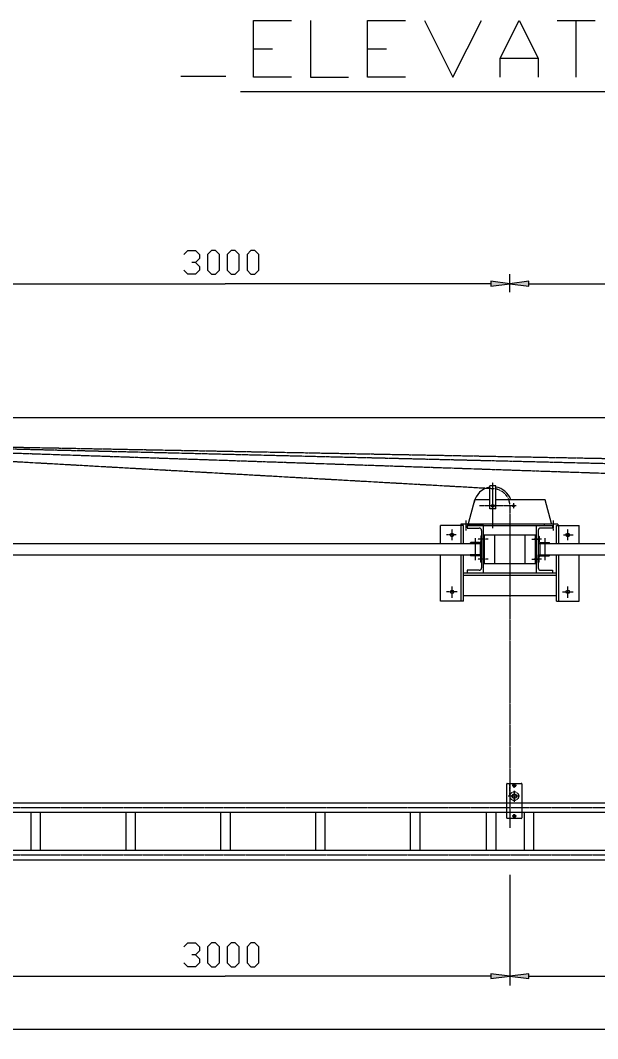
# Model space of a CAD drawing. Header units: millimetres. Extents: x 53635 to 142317, y 101101 to 147193.
# Drawn here: x 107233 to 110275, y 140386 to 145756 of the extents above; entities that cross this region are included whole.
import ezdxf

# ---------------------------------------------------------------- set-up
doc = ezdxf.new("R2010")
doc.units = ezdxf.units.MM
doc.header["$LTSCALE"] = 0.5
doc.header["$MEASUREMENT"] = 0
for name, pattern in [('AXES', [50.8, 31.75, -6.35, 6.35, -6.35]), ('AXES2', [28.575, 19.05, -3.175, 3.175, -3.175]), ('CACHE2', [0.1875, 0.125, -0.0625])]:
    doc.linetypes.add(name, pattern=pattern)
doc.layers.get('0').update_dxf_attribs({"lineweight": 0})
for name, color, linetype, lineweight in [('-AXE', 1, 'AXES2', 0), ('-beton', 6, 'Continuous', 0), ('-fort', 7, 'Continuous', 0), ('AXE', 1, 'AXES2', 0), ('AXES', 1, 'AXES', 0), ('Axes1', 1, 'AXES', 0), ('CACHE', 1, 'CACHE2', 0), ('COT', 3, 'Continuous', 0), ('Equipement', 7, 'Continuous', 0), ('FORT', 7, 'Continuous', 0)]:
    doc.layers.add(name, color=color, linetype=linetype, lineweight=lineweight)
doc.styles.add('_TCW_TXTSTY_1', font='TIMES.TTF')
doc.styles.get("Standard").update_dxf_attribs({"font": 'TXT.SHX'})
doc.dimstyles.get("Standard").update_dxf_attribs({"dimscale": 10, "dimtxt": 1.5, "dimasz": 2, "dimexe": 1, "dimexo": 1, "dimgap": 1, "dimtad": 1, "dimrnd": 0.5, "dimdsep": 46, "dimtxsty": '_TCW_TXTSTY_1', "dimcen": 0.09, "dimclrd": 3, "dimclre": 3, "dimclrt": 3, "dimadec": 0, "dimazin": 0, "dimtfac": 1, "dimtdec": 3, "dimtmove": 0, "dimatfit": 0, "dimfxl": 1, "dimfrac": 2, "dimtolj": 1, "dimtzin": 0, "dimarcsym": 0})

# ---------------------------------------------------------------- blocks, each defined once
blk = doc.blocks.new('*D31')
at = {"layer": 'COT', "linetype": 'Continuous'}
for points in [[(105813, 140436.3), (105913, 140423.3), (105913, 140449.3)], [(119813, 140436.3), (119713, 140449.3), (119713, 140423.3)]]:
    blk.add_hatch(color=3, dxfattribs=at).paths.add_polyline_path(points)
at = {"linetype": 'ByBlock'}
blk.add_lwpolyline([(112573.4, 140486.3), (112573.4, 140611.3), (112552.6, 140590.4)], dxfattribs=at)
at = {"linetype": 'ByBlock', "flags": 128}
for points in [[(112698.4, 140486.3), (112698.4, 140611.3), (112635.9, 140527.9), (112719.3, 140527.9)], [(112781.8, 140486.3), (112802.6, 140486.3), (112823.4, 140507.1), (112823.4, 140590.4), (112802.6, 140611.3), (112781.8, 140611.3), (112760.9, 140590.4), (112760.9, 140507.1), (112781.8, 140486.3)], [(112885.9, 140486.3), (112906.8, 140486.3), (112927.6, 140507.1), (112927.6, 140590.4), (112906.8, 140611.3), (112885.9, 140611.3), (112865.1, 140590.4), (112865.1, 140507.1), (112885.9, 140486.3)], [(112990.1, 140486.3), (113010.9, 140486.3), (113031.8, 140507.1), (113031.8, 140590.4), (113010.9, 140611.3), (112990.1, 140611.3), (112969.3, 140590.4), (112969.3, 140507.1), (112990.1, 140486.3)], [(112552.6, 140486.3), (112594.3, 140486.3)]]:
    blk.add_lwpolyline(points, dxfattribs=at)
at = {"layer": 'COT', "color": 3, "linetype": 'Continuous'}
for p, q in [((105813, 141279.8), (105813, 140386.3)), ((119813, 141279.8), (119813, 140386.3))]:
    blk.add_line(p, q, dxfattribs=at)
at = {"layer": 'COT', "color": 3, "linetype": 'Continuous', "flags": 128}
for points in [[(105813, 140436.3), (105913, 140423.3), (105913, 140449.3)], [(119813, 140436.3), (119713, 140449.3), (119713, 140423.3)]]:
    blk.add_lwpolyline(points, close=True, dxfattribs=at)
for points in [[(105913, 140436.3), (105913, 140436.3), (105913, 140436.3), (112813, 140436.3)], [(119713, 140436.3), (119713, 140436.3), (119713, 140436.3), (112813, 140436.3)]]:
    blk.add_lwpolyline(points, dxfattribs=at)
blk = doc.blocks.new('*D33')
at = {"layer": 'COT', "linetype": 'Continuous'}
for points in [[(106813, 140715.8), (106913, 140702.8), (106913, 140728.8)], [(109813, 140715.8), (109713, 140728.8), (109713, 140702.8)]]:
    blk.add_hatch(color=3, dxfattribs=at).paths.add_polyline_path(points)
at = {"linetype": 'ByBlock', "flags": 128}
for points in [[(108094.3, 140869.9), (108115.1, 140890.8), (108156.8, 140890.8), (108177.6, 140869.9), (108177.6, 140849.1), (108156.8, 140828.3), (108135.9, 140828.3)], [(108240.1, 140765.8), (108260.9, 140765.8), (108281.8, 140786.6), (108281.8, 140869.9), (108260.9, 140890.8), (108240.1, 140890.8), (108219.3, 140869.9), (108219.3, 140786.6), (108240.1, 140765.8)], [(108344.3, 140765.8), (108365.1, 140765.8), (108385.9, 140786.6), (108385.9, 140869.9), (108365.1, 140890.8), (108344.3, 140890.8), (108323.4, 140869.9), (108323.4, 140786.6), (108344.3, 140765.8)], [(108448.4, 140765.8), (108469.3, 140765.8), (108490.1, 140786.6), (108490.1, 140869.9), (108469.3, 140890.8), (108448.4, 140890.8), (108427.6, 140869.9), (108427.6, 140786.6), (108448.4, 140765.8)]]:
    blk.add_lwpolyline(points, dxfattribs=at)
at = {"linetype": 'ByBlock'}
blk.add_lwpolyline([(108156.8, 140828.3), (108177.6, 140807.4), (108177.6, 140786.6), (108156.8, 140765.8), (108115.1, 140765.8), (108094.3, 140786.6)], dxfattribs=at)
at = {"layer": 'COT', "color": 3, "linetype": 'Continuous'}
for p, q in [((109813, 141250.6), (109813, 140665.8)), ((106813, 141217.1), (106813, 140665.8))]:
    blk.add_line(p, q, dxfattribs=at)
at = {"layer": 'COT', "color": 3, "linetype": 'Continuous', "flags": 128}
for points in [[(106813, 140715.8), (106913, 140702.8), (106913, 140728.8)], [(109813, 140715.8), (109713, 140728.8), (109713, 140702.8)]]:
    blk.add_lwpolyline(points, close=True, dxfattribs=at)
for points in [[(106913, 140715.8), (106913, 140715.8), (106913, 140715.8), (108313, 140715.8)], [(109713, 140715.8), (109713, 140715.8), (109713, 140715.8), (108313, 140715.8)]]:
    blk.add_lwpolyline(points, dxfattribs=at)
blk = doc.blocks.new('*D34')
at = {"layer": 'COT', "linetype": 'Continuous'}
for points in [[(109813, 140715.8), (109913, 140702.8), (109913, 140728.8)], [(112813, 140715.8), (112713, 140728.8), (112713, 140702.8)]]:
    blk.add_hatch(color=3, dxfattribs=at).paths.add_polyline_path(points)
at = {"linetype": 'ByBlock', "flags": 128}
for points in [[(111094.3, 140869.9), (111115.1, 140890.8), (111156.8, 140890.8), (111177.6, 140869.9), (111177.6, 140849.1), (111156.8, 140828.3), (111135.9, 140828.3)], [(111240.1, 140765.8), (111260.9, 140765.8), (111281.8, 140786.6), (111281.8, 140869.9), (111260.9, 140890.8), (111240.1, 140890.8), (111219.3, 140869.9), (111219.3, 140786.6), (111240.1, 140765.8)], [(111344.3, 140765.8), (111365.1, 140765.8), (111385.9, 140786.6), (111385.9, 140869.9), (111365.1, 140890.8), (111344.3, 140890.8), (111323.4, 140869.9), (111323.4, 140786.6), (111344.3, 140765.8)], [(111448.4, 140765.8), (111469.3, 140765.8), (111490.1, 140786.6), (111490.1, 140869.9), (111469.3, 140890.8), (111448.4, 140890.8), (111427.6, 140869.9), (111427.6, 140786.6), (111448.4, 140765.8)]]:
    blk.add_lwpolyline(points, dxfattribs=at)
at = {"linetype": 'ByBlock'}
blk.add_lwpolyline([(111156.8, 140828.3), (111177.6, 140807.4), (111177.6, 140786.6), (111156.8, 140765.8), (111115.1, 140765.8), (111094.3, 140786.6)], dxfattribs=at)
at = {"layer": 'COT', "color": 3, "linetype": 'Continuous'}
for p, q in [((109813, 141200.6), (109813, 140665.8)), ((112813, 141208.6), (112813, 140665.8))]:
    blk.add_line(p, q, dxfattribs=at)
at = {"layer": 'COT', "color": 3, "linetype": 'Continuous', "flags": 128}
for points in [[(109813, 140715.8), (109913, 140702.8), (109913, 140728.8)], [(112813, 140715.8), (112713, 140728.8), (112713, 140702.8)]]:
    blk.add_lwpolyline(points, close=True, dxfattribs=at)
for points in [[(109913, 140715.8), (109913, 140715.8), (109913, 140715.8), (111313, 140715.8)], [(112713, 140715.8), (112713, 140715.8), (112713, 140715.8), (111313, 140715.8)]]:
    blk.add_lwpolyline(points, dxfattribs=at)
blk = doc.blocks.new('*D41')
at = {"layer": 'COT', "linetype": 'Continuous'}
for points in [[(109813, 144367.5), (109913, 144354.5), (109913, 144380.5)], [(112813, 144367.5), (112713, 144380.5), (112713, 144354.5)]]:
    blk.add_hatch(color=3, dxfattribs=at).paths.add_polyline_path(points)
at = {"linetype": 'ByBlock', "flags": 128}
for points in [[(111094.3, 144521.7), (111115.1, 144542.5), (111156.8, 144542.5), (111177.6, 144521.7), (111177.6, 144500.9), (111156.8, 144480), (111135.9, 144480)], [(111240.1, 144417.5), (111260.9, 144417.5), (111281.8, 144438.4), (111281.8, 144521.7), (111260.9, 144542.5), (111240.1, 144542.5), (111219.3, 144521.7), (111219.3, 144438.4), (111240.1, 144417.5)], [(111344.3, 144417.5), (111365.1, 144417.5), (111385.9, 144438.4), (111385.9, 144521.7), (111365.1, 144542.5), (111344.3, 144542.5), (111323.4, 144521.7), (111323.4, 144438.4), (111344.3, 144417.5)], [(111448.4, 144417.5), (111469.3, 144417.5), (111490.1, 144438.4), (111490.1, 144521.7), (111469.3, 144542.5), (111448.4, 144542.5), (111427.6, 144521.7), (111427.6, 144438.4), (111448.4, 144417.5)]]:
    blk.add_lwpolyline(points, dxfattribs=at)
at = {"linetype": 'ByBlock'}
blk.add_lwpolyline([(111156.8, 144480), (111177.6, 144459.2), (111177.6, 144438.4), (111156.8, 144417.5), (111115.1, 144417.5), (111094.3, 144438.4)], dxfattribs=at)
at = {"layer": 'COT', "color": 3, "linetype": 'Continuous'}
for p, q in [((109813, 144322.2), (109813, 144417.5)), ((112813, 144180.1), (112813, 144417.5))]:
    blk.add_line(p, q, dxfattribs=at)
at = {"layer": 'COT', "color": 3, "linetype": 'Continuous', "flags": 128}
for points in [[(109813, 144367.5), (109913, 144354.5), (109913, 144380.5)], [(112813, 144367.5), (112713, 144380.5), (112713, 144354.5)]]:
    blk.add_lwpolyline(points, close=True, dxfattribs=at)
for points in [[(109913, 144367.5), (109913, 144367.5), (109913, 144367.5), (111313, 144367.5)], [(112713, 144367.5), (112713, 144367.5), (112713, 144367.5), (111313, 144367.5)]]:
    blk.add_lwpolyline(points, dxfattribs=at)
blk = doc.blocks.new('*D44')
at = {"layer": 'COT', "linetype": 'Continuous'}
for points in [[(106813, 144367.5), (106913, 144354.5), (106913, 144380.5)], [(109813, 144367.5), (109713, 144380.5), (109713, 144354.5)]]:
    blk.add_hatch(color=3, dxfattribs=at).paths.add_polyline_path(points)
at = {"linetype": 'ByBlock', "flags": 128}
for points in [[(108094.3, 144521.7), (108115.1, 144542.5), (108156.8, 144542.5), (108177.6, 144521.7), (108177.6, 144500.9), (108156.8, 144480), (108135.9, 144480)], [(108240.1, 144417.5), (108260.9, 144417.5), (108281.8, 144438.4), (108281.8, 144521.7), (108260.9, 144542.5), (108240.1, 144542.5), (108219.3, 144521.7), (108219.3, 144438.4), (108240.1, 144417.5)], [(108344.3, 144417.5), (108365.1, 144417.5), (108385.9, 144438.4), (108385.9, 144521.7), (108365.1, 144542.5), (108344.3, 144542.5), (108323.4, 144521.7), (108323.4, 144438.4), (108344.3, 144417.5)], [(108448.4, 144417.5), (108469.3, 144417.5), (108490.1, 144438.4), (108490.1, 144521.7), (108469.3, 144542.5), (108448.4, 144542.5), (108427.6, 144521.7), (108427.6, 144438.4), (108448.4, 144417.5)]]:
    blk.add_lwpolyline(points, dxfattribs=at)
at = {"linetype": 'ByBlock'}
blk.add_lwpolyline([(108156.8, 144480), (108177.6, 144459.2), (108177.6, 144438.4), (108156.8, 144417.5), (108115.1, 144417.5), (108094.3, 144438.4)], dxfattribs=at)
at = {"layer": 'COT', "color": 3, "linetype": 'Continuous'}
for p, q in [((106813, 144180.1), (106813, 144417.5)), ((109813, 144322.2), (109813, 144417.5))]:
    blk.add_line(p, q, dxfattribs=at)
at = {"layer": 'COT', "color": 3, "linetype": 'Continuous', "flags": 128}
for points in [[(106813, 144367.5), (106913, 144354.5), (106913, 144380.5)], [(109813, 144367.5), (109713, 144380.5), (109713, 144354.5)]]:
    blk.add_lwpolyline(points, close=True, dxfattribs=at)
for points in [[(106913, 144367.5), (106913, 144367.5), (106913, 144367.5), (108313, 144367.5)], [(109713, 144367.5), (109713, 144367.5), (109713, 144367.5), (108313, 144367.5)]]:
    blk.add_lwpolyline(points, dxfattribs=at)

msp = doc.modelspace()

# ---------------------------------------------------------------- linework, layer by layer
at = {"layer": '-AXE'}
for p, q in [((109508.02, 143015.25), (109508.02, 143073.94)), ((110118.02, 143015.25), (110118.02, 143073.94)), ((109529.84, 143042.63), (109478.92, 143042.63)), ((109629.02, 143025.51), (109629.02, 142909.6)), ((109683.96, 143019.63), (109643.48, 143019.63)), ((109697.96, 143019.63), (109657.48, 143019.63)), ((109928.08, 143019.63), (109968.56, 143019.63)), ((109978.93, 143019.63), (109938.45, 143019.63)), ((109997.02, 143025.51), (109997.02, 142909.6)), ((110096.2, 143042.63), (110147.12, 143042.63)), ((109683.96, 142915.63), (109643.48, 142915.63)), ((109697.96, 142915.63), (109657.48, 142915.63)), ((109928.08, 142915.63), (109968.56, 142915.63)), ((109978.93, 142915.63), (109938.45, 142915.63)), ((109535.11, 142742.63), (109478.92, 142742.63)), ((109508.02, 142710.4), (109508.02, 142771.44)), ((110090.93, 142742.63), (110147.12, 142742.63)), ((110118.02, 142710.4), (110118.02, 142771.44))]:
    msp.add_line(p, q, dxfattribs=at)
at = {"layer": '-beton', "color": 6}
msp.add_line((104388.02, 143662.63), (121238.02, 143662.63), dxfattribs=at)
at = {"layer": '-fort'}
for p, q in [((109568.02, 143092.63), (109448.02, 143092.63)), ((109448.02, 142997.63), (109448.02, 143092.63)), ((109556.02, 142997.63), (109556.02, 143092.63)), ((109568.02, 142997.63), (109568.02, 143092.63)), ((109588.02, 143092.63), (109588.02, 143079.13)), ((109673.02, 143092.63), (109588.02, 143092.63)), ((109588.02, 143092.63), (110038.02, 143092.63)), ((109588.02, 143079.13), (109650.52, 143079.13)), ((109664.02, 143065.63), (109664.02, 142869.63)), ((109673.02, 142842.63), (109673.02, 143092.63)), ((109953.02, 143092.63), (110038.02, 143092.63)), ((109953.02, 142842.63), (109953.02, 143092.63)), ((109962.02, 143065.63), (109962.02, 142869.63)), ((110038.02, 143079.13), (109975.52, 143079.13)), ((110038.02, 143092.63), (110038.02, 143079.13)), ((110058.02, 143092.63), (110178.02, 143092.63)), ((110058.02, 142997.63), (110058.02, 143092.63)), ((110070.02, 142997.63), (110070.02, 143092.63)), ((110178.02, 142997.63), (110178.02, 143092.63)), ((109659.02, 143034.63), (109659.02, 143008.63)), ((109664.02, 143037.63), (109662.02, 143037.63)), ((109664.02, 143037.63), (109664.02, 142997.63)), ((109673.02, 143042.63), (109953.02, 143042.63)), ((109962.02, 143037.63), (109964.02, 143037.63)), ((109962.02, 143037.63), (109962.02, 142997.63)), ((109967.02, 143034.63), (109967.02, 143008.63)), ((106970.02, 142997.63), (109656.02, 142997.63)), ((109604.02, 142999.63), (109604.02, 142997.63)), ((109664.02, 142997.63), (109604.02, 142997.63)), ((109653.02, 143002.63), (109607.02, 143002.63)), ((109656.02, 142997.63), (109656.02, 142937.63)), ((109962.02, 142997.63), (110022.02, 142997.63)), ((109970.02, 142997.63), (112656.02, 142997.63)), ((109973.02, 143002.63), (110019.02, 143002.63)), ((110022.02, 142999.63), (110022.02, 142997.63)), ((106970.02, 142937.63), (109656.02, 142937.63)), ((109448.02, 142692.63), (109448.02, 142937.63)), ((109556.02, 142692.63), (109556.02, 142937.63)), ((109568.02, 142692.63), (109568.02, 142937.63)), ((109604.02, 142935.63), (109604.02, 142937.63)), ((109664.02, 142937.63), (109604.02, 142937.63)), ((109653.02, 142932.63), (109607.02, 142932.63)), ((109659.02, 142900.63), (109659.02, 142926.63)), ((109664.02, 142897.63), (109664.02, 142937.63)), ((109962.02, 142937.63), (110022.02, 142937.63)), ((109962.02, 142897.63), (109962.02, 142937.63)), ((109967.02, 142900.63), (109967.02, 142926.63)), ((109970.02, 142937.63), (112656.02, 142937.63)), ((109973.02, 142932.63), (110019.02, 142932.63)), ((110022.02, 142935.63), (110022.02, 142937.63)), ((110058.02, 142692.63), (110058.02, 142937.63)), ((110070.02, 142692.63), (110070.02, 142937.63)), ((110178.02, 142692.63), (110178.02, 142937.63)), ((109588.02, 142856.13), (109588.02, 142842.63)), ((109650.52, 142856.13), (109588.02, 142856.13)), ((109664.02, 142897.63), (109662.02, 142897.63)), ((109673.02, 142892.63), (109953.02, 142892.63)), ((109962.02, 142897.63), (109964.02, 142897.63)), ((109975.52, 142856.13), (110038.02, 142856.13)), ((110038.02, 142856.13), (110038.02, 142842.63)), ((109568.02, 142842.63), (110058.02, 142842.63)), ((109568.02, 142830.63), (110058.02, 142830.63)), ((109568.02, 142692.63), (109448.02, 142692.63)), ((109568.02, 142722.63), (110058.02, 142722.63)), ((110058.02, 142692.63), (110178.02, 142692.63))]:
    msp.add_line(p, q, dxfattribs=at)
for centre in [(109508.02, 143042.63), (110118.02, 143042.63), (109508.02, 142742.63), (110118.02, 142742.63)]:
    msp.add_circle(centre, 9.5, dxfattribs=at)
for centre, radius, start, end in [((109650.52, 143065.63), 13.5, 0, 90), ((109975.52, 143065.63), 13.5, 90, 180), ((109653.02, 143008.63), 6, -90, 0), ((109662.02, 143034.63), 3, 90, 180), ((109964.02, 143034.63), 3, 0, 90), ((109973.02, 143008.63), 6, 180, 270), ((109607.02, 142999.63), 3, 90, 180), ((110019.02, 142999.63), 3, 0, 90), ((109607.02, 142935.63), 3, 180, 270), ((109653.02, 142926.63), 6, 0, 90), ((109662.02, 142900.63), 3, 180, 270), ((109964.02, 142900.63), 3, -90, 0), ((109973.02, 142926.63), 6, 90, 180), ((110019.02, 142935.63), 3, -90, 0), ((109650.52, 142869.63), 13.5, -90, 0), ((109975.52, 142869.63), 13.5, 180, 270)]:
    msp.add_arc(centre, radius, start, end, dxfattribs=at)
at = {"color": 0, "linetype": 'ByBlock'}
for p, q in [((109673.02, 142892.63), (109673.02, 143042.63)), ((109679.02, 142892.63), (109679.02, 143042.63)), ((109733.02, 142892.63), (109733.02, 143042.63)), ((109893.02, 142892.63), (109893.02, 143042.63)), ((109947.02, 142892.63), (109947.02, 143042.63)), ((109953.02, 142892.63), (109953.02, 143042.63)), ((109970.02, 142997.63), (109970.02, 142937.63))]:
    msp.add_line(p, q, dxfattribs=at)
at = {"linetype": 'ByBlock', "flags": 128}
for points in [[(108662.45, 145456.38), (108462.45, 145456.38), (108462.45, 145756.38), (108662.45, 145756.38)], [(108762.45, 145756.38), (108762.45, 145456.38), (108962.45, 145456.38)], [(109262.45, 145456.38), (109062.45, 145456.38), (109062.45, 145756.38), (109262.45, 145756.38)], [(109362.45, 145756.38), (109512.45, 145456.38), (109662.45, 145756.38)], [(109762.45, 145456.38), (109762.45, 145556.38), (109862.45, 145756.38), (109962.45, 145556.38), (109962.45, 145456.38)], [(110162.45, 145456.38), (110162.45, 145756.38)]]:
    msp.add_lwpolyline(points, dxfattribs=at)
at = {"linetype": 'ByBlock'}
for points in [[(110062.45, 145756.38), (110262.45, 145756.38)], [(108462.45, 145606.38), (108562.45, 145606.38)], [(109062.45, 145606.38), (109162.45, 145606.38)], [(109762.45, 145556.38), (109962.45, 145556.38)]]:
    msp.add_lwpolyline(points, dxfattribs=at)
for points in [[(109673.02, 143012.63), (109679.02, 143012.63), (109673.02, 143026.63), (109679.02, 143026.63)], [(109953.02, 143012.63), (109947.02, 143012.63), (109953.02, 143026.63), (109947.02, 143026.63)], [(109673.02, 142908.63), (109679.02, 142908.63), (109673.02, 142922.63), (109679.02, 142922.63)], [(109953.02, 142908.63), (109947.02, 142908.63), (109953.02, 142922.63), (109947.02, 142922.63)]]:
    msp.add_solid(points)
at = {"layer": 'AXE'}
for p, q in [((109723.02, 143286.13), (105125.52, 143545.13)), ((105125.52, 143545.13), (112725.8, 143286.09)), ((115725.02, 143286.11), (105125.52, 143545.13)), ((105125.52, 143545.13), (118724.59, 143286.11)), ((109723.02, 143078.63), (109723.02, 143321.13)), ((109846.42, 143196.13), (109653.3, 143196.13)), ((109813.02, 143196.13), (109813.02, 141498.49)), ((109831.52, 143211.03), (109831.52, 143181.23)), ((109580.02, 143118.9), (109580.02, 143066.36)), ((110041.52, 143118.9), (110041.52, 143066.36)), ((105562.62, 141604.84), (120017.6, 141604.84)), ((105562.62, 141354.84), (120017.6, 141354.84))]:
    msp.add_line(p, q, dxfattribs=at)
at = {"layer": 'AXES'}
for p, q in [((109813.02, 141665.17), (109813.02, 141732.67)), ((109863.4, 141665.17), (109804.47, 141665.17)), ((109836.02, 141693.01), (109836.02, 141634.25))]:
    msp.add_line(p, q, dxfattribs=at)
msp.add_circle((109836.02, 141665.17), 23, dxfattribs=at)
at = {"layer": 'Axes1'}
for p, q in [((109847.28, 141720.67), (109824.76, 141720.67)), ((109836.02, 141709.41), (109836.02, 141731.93)), ((109847.28, 141559.36), (109824.76, 141559.36)), ((109836.02, 141570.63), (109836.02, 141548.1))]:
    msp.add_line(p, q, dxfattribs=at)
at = {"layer": 'CACHE'}
msp.add_arc((109723.02, 143196.13), 90, 0, 90, dxfattribs=at)
at = {"layer": 'COT', "color": 6}
for p, q in [((108315.17, 145460.85), (108078.99, 145460.85)), ((108392.56, 145381.07), (117554.39, 145381.07))]:
    msp.add_line(p, q, dxfattribs=at)
at = {"layer": 'Equipement'}
for p, q in [((109796.02, 141550.36), (109796.02, 141729.67)), ((109799.02, 141732.67), (109873.02, 141732.67)), ((109828.51, 141720.67), (109832.27, 141727.17)), ((109832.27, 141714.17), (109828.51, 141720.67)), ((109832.27, 141727.17), (109839.77, 141727.17)), ((109839.77, 141727.17), (109843.53, 141720.67)), ((109843.53, 141720.67), (109839.77, 141714.17)), ((109876.02, 141729.67), (109876.02, 141550.36)), ((109839.77, 141714.17), (109832.27, 141714.17)), ((109832.27, 141565.87), (109828.51, 141559.36)), ((109828.51, 141559.36), (109832.27, 141552.86)), ((109839.77, 141565.87), (109832.27, 141565.87)), ((109843.53, 141559.36), (109839.77, 141565.87)), ((109839.77, 141552.86), (109843.53, 141559.36)), ((109873.02, 141547.36), (109799.02, 141547.36)), ((109832.27, 141552.86), (109839.77, 141552.86))]:
    msp.add_line(p, q, dxfattribs=at)
msp.add_lwpolyline([(109824.02, 141665.17), (109830.02, 141675.56), (109842.02, 141675.56), (109848.02, 141665.17), (109842.02, 141654.78), (109830.02, 141654.78)], close=True, dxfattribs=at)
for centre, radius in [((109836.02, 141720.67), 6.5), ((109836.02, 141720.67), 3.32), ((109836.02, 141665.17), 12), ((109836.02, 141559.36), 6.5), ((109836.02, 141559.36), 3.32)]:
    msp.add_circle(centre, radius, dxfattribs=at)
for centre, start, end in [((109799.02, 141729.67), 90, 180), ((109873.02, 141729.67), 0, 90), ((109799.02, 141550.36), 180, 270), ((109873.02, 141550.36), -90, 0)]:
    msp.add_arc(centre, 3, start, end, dxfattribs=at)
at = {"layer": 'Equipement', "color": 9}
for centre, start, end in [((109836.02, 141720.67), 0, 270), ((109836.02, 141559.36), 90, 360)]:
    msp.add_arc(centre, 4, start, end, dxfattribs=at)
at = {"layer": 'FORT'}
for p, q in [((109738.02, 143301.13), (109708.02, 143301.13)), ((109708.02, 143181.13), (109708.02, 143301.13)), ((109738.02, 143181.13), (109738.02, 143301.13)), ((109595.02, 143103.63), (109628.51, 143228.63)), ((109708.02, 143228.63), (109628.51, 143228.63)), ((109999.53, 143228.63), (109738.02, 143228.63)), ((110033.02, 143103.63), (109999.53, 143228.63)), ((109738.02, 143181.13), (109708.02, 143181.13)), ((109595.02, 143098.63), (109554.02, 143098.63)), ((109554.02, 143098.63), (109554.02, 143092.63)), ((109595.02, 143098.63), (109595.02, 143103.63)), ((110033.02, 143098.63), (109595.02, 143098.63)), ((109632.02, 143092.63), (109632.02, 143098.63)), ((109996.02, 143092.63), (109996.02, 143098.63)), ((110033.02, 143098.63), (110033.02, 143103.63)), ((110066.02, 143098.63), (110033.02, 143098.63)), ((110066.02, 143098.63), (110066.02, 143092.63)), ((105813.02, 141629.84), (119813.02, 141629.84)), ((105813.02, 141579.84), (119813.02, 141579.84)), ((107288.02, 141579.84), (107288.02, 141379.84)), ((107338.02, 141579.84), (107338.02, 141379.84)), ((107788.02, 141579.84), (107788.02, 141379.84)), ((107838.02, 141579.84), (107838.02, 141379.84)), ((108288.02, 141579.84), (108288.02, 141379.84)), ((108338.02, 141579.84), (108338.02, 141379.84)), ((108788.02, 141579.84), (108788.02, 141379.84)), ((108838.02, 141579.84), (108838.02, 141379.84)), ((109288.02, 141579.84), (109288.02, 141379.84)), ((109338.02, 141579.84), (109338.02, 141379.84)), ((109688.02, 141579.84), (109688.02, 141379.84)), ((109738.02, 141579.84), (109738.02, 141379.84)), ((109888.02, 141579.84), (109888.02, 141379.84)), ((109938.02, 141579.84), (109938.02, 141379.84)), ((105813.02, 141379.84), (119813.02, 141379.84)), ((105813.02, 141329.84), (119813.02, 141329.84))]:
    msp.add_line(p, q, dxfattribs=at)
for centre, radius in [((109723.02, 143196.13), 7.6), ((109831.52, 143196.13), 4.5)]:
    msp.add_circle(centre, radius, dxfattribs=at)
for start, end in [(98.62693, 169.45589), (18.96557, 81.37307)]:
    msp.add_arc((109723.02, 143196.13), 100, start, end, dxfattribs=at)

# ---------------------------------------------------------------- dimensions: what is measured, and where the dimension line sits
at = {"layer": 'COT', "linetype": 'Continuous'}
for base, p1, p2, picture, middle in [((109813.02, 144367.52), (106813.02, 144130.08), (109813.02, 144272.19), '*D44', (108313.02, 144480.02)), ((112813.02, 144367.52), (109813.02, 144272.19), (112813.02, 144130.08), '*D41', (111313.02, 144480.02)), ((109813.02, 140715.77), (106813.02, 141267.1), (109813.02, 141300.6), '*D33', (108313.02, 140828.27)), ((112813.02, 140715.77), (109813.02, 141250.6), (112813.02, 141258.57), '*D34', (111313.02, 140828.27))]:
    dim = msp.add_linear_dim(base=base, p1=p1, p2=p2, dimstyle='Standard', override={"dimscale": 50, "dimtxt": 2.5, "dimdec": 0, "dimtxsty": 'Standard', "dimtdec": 0}, dxfattribs=at)
    dim.commit()
    dim.dimension.update_dxf_attribs({"geometry": picture, "text_midpoint": middle})
dim = msp.add_aligned_dim(p1=(105813.02, 141329.84), p2=(119813.02, 141329.84), distance=-893.56, dimstyle='Standard', override={"dimscale": 50, "dimtxt": 2.5, "dimdec": 0, "dimtxsty": 'Standard', "dimtdec": 0}, dxfattribs=at)
dim.commit()
dim.dimension.update_dxf_attribs({"geometry": '*D31', "text_midpoint": (112813.02, 140548.78)})

doc.saveas('drawing.dxf')
